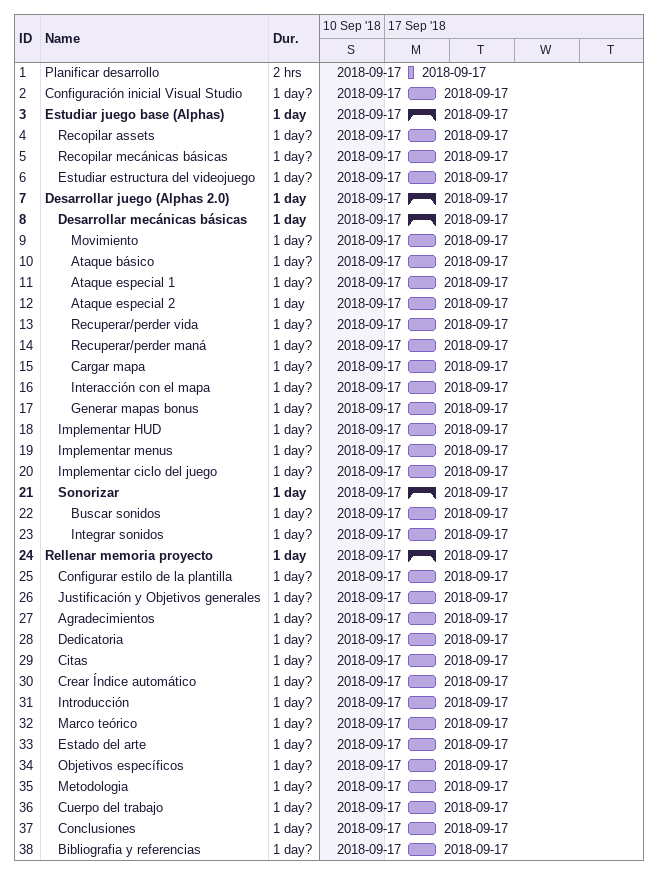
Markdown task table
| ID | Level | Task | Duration | Start | Finish |
|---|---|---|---|---|---|
| 1 | 1 | Planificar desarrollo | 2h | 2018-09-17 | 2018-09-17 |
| 2 | 1 | Configuración inicial Visual Studio | 1d? | 2018-09-17 | 2018-09-17 |
| 3 | 1 | **Estudiar juego base (Alphas)** | 1d | 2018-09-17 | 2018-09-17 |
| 4 | 2 | Recopilar assets | 1d? | 2018-09-17 | 2018-09-17 |
| 5 | 2 | Recopilar mecánicas básicas | 1d? | 2018-09-17 | 2018-09-17 |
| 6 | 2 | Estudiar estructura del videojuego | 1d? | 2018-09-17 | 2018-09-17 |
| 7 | 1 | **Desarrollar juego (Alphas 2.0)** | 1d | 2018-09-17 | 2018-09-17 |
| 8 | 2 | **Desarrollar mecánicas básicas** | 1d | 2018-09-17 | 2018-09-17 |
| 9 | 3 | Movimiento | 1d? | 2018-09-17 | 2018-09-17 |
| 10 | 3 | Ataque básico | 1d? | 2018-09-17 | 2018-09-17 |
| 11 | 3 | Ataque especial 1 | 1d? | 2018-09-17 | 2018-09-17 |
| 12 | 3 | Ataque especial 2 | 1d | 2018-09-17 | 2018-09-17 |
| 13 | 3 | Recuperar/perder vida | 1d? | 2018-09-17 | 2018-09-17 |
| 14 | 3 | Recuperar/perder maná | 1d? | 2018-09-17 | 2018-09-17 |
| 15 | 3 | Cargar mapa | 1d? | 2018-09-17 | 2018-09-17 |
| 16 | 3 | Interacción con el mapa | 1d? | 2018-09-17 | 2018-09-17 |
| 17 | 3 | Generar mapas bonus | 1d? | 2018-09-17 | 2018-09-17 |
| 18 | 2 | Implementar HUD | 1d? | 2018-09-17 | 2018-09-17 |
| 19 | 2 | Implementar menus | 1d? | 2018-09-17 | 2018-09-17 |
| 20 | 2 | Implementar ciclo del juego | 1d? | 2018-09-17 | 2018-09-17 |
| 21 | 2 | **Sonorizar** | 1d | 2018-09-17 | 2018-09-17 |
| 22 | 3 | Buscar sonidos | 1d? | 2018-09-17 | 2018-09-17 |
| 23 | 3 | Integrar sonidos | 1d? | 2018-09-17 | 2018-09-17 |
| 24 | 1 | **Rellenar memoria proyecto** | 1d | 2018-09-17 | 2018-09-17 |
| 25 | 2 | Configurar estilo de la plantilla | 1d? | 2018-09-17 | 2018-09-17 |
| 26 | 2 | Justificación y Objetivos generales | 1d? | 2018-09-17 | 2018-09-17 |
| 27 | 2 | Agradecimientos | 1d? | 2018-09-17 | 2018-09-17 |
| 28 | 2 | Dedicatoria | 1d? | 2018-09-17 | 2018-09-17 |
| 29 | 2 | Citas | 1d? | 2018-09-17 | 2018-09-17 |
| 30 | 2 | Crear Índice automático | 1d? | 2018-09-17 | 2018-09-17 |
| 31 | 2 | Introducción | 1d? | 2018-09-17 | 2018-09-17 |
| 32 | 2 | Marco teórico | 1d? | 2018-09-17 | 2018-09-17 |
| 33 | 2 | Estado del arte | 1d? | 2018-09-17 | 2018-09-17 |
| 34 | 2 | Objetivos específicos | 1d? | 2018-09-17 | 2018-09-17 |
| 35 | 2 | Metodologia | 1d? | 2018-09-17 | 2018-09-17 |
| 36 | 2 | Cuerpo del trabajo | 1d? | 2018-09-17 | 2018-09-17 |
| 37 | 2 | Conclusiones | 1d? | 2018-09-17 | 2018-09-17 |
| 38 | 2 | Bibliografia y referencias | 1d? | 2018-09-17 | 2018-09-17 |
